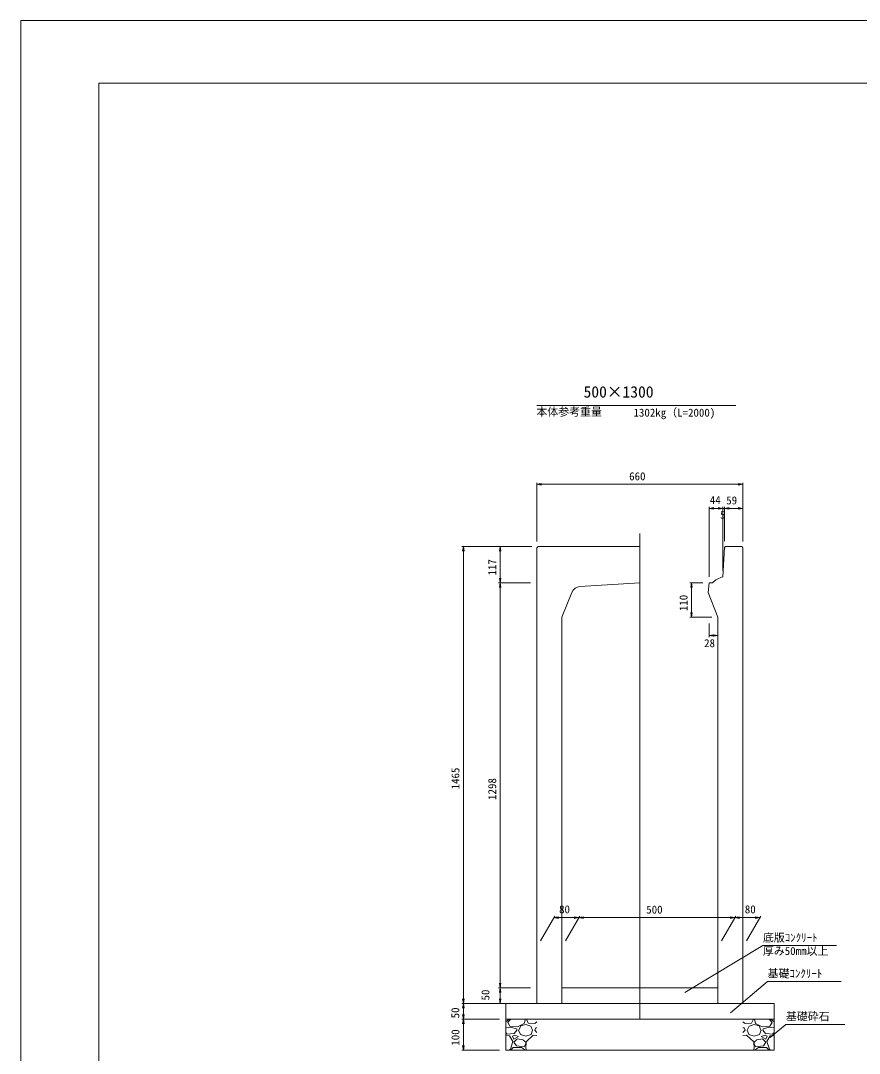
# Model space of a CAD drawing. Units: millimetres, scale not verified. Extents: x 0 to 84100, y 0 to 59400.
# Drawn here: x 0 to 26867, y 26296 to 59400 of the extents above; entities that cross this region are included whole.
import ezdxf
from ezdxf.enums import TextEntityAlignment as Align

# ---------------------------------------------------------------- set-up
doc = ezdxf.new("R2010")
doc.units = ezdxf.units.MM
doc.header["$LTSCALE"] = 100
for name, color, linetype, lineweight in [('0_2', 7, 'Continuous', 9), ('D-STR-DIM（寸法）', 7, 'Continuous', 18), ('D-STR-HTXT（旗揚げ）', 4, 'Continuous', 18), ('D-STR-STRn（構造物）', 7, 'Continuous', 18), ('D-STR（構造物外形線）', 1, 'Continuous', 18), ('D-TTL(外枠）', 2, 'Continuous', 18), ('DEFPOINTS_3', 8, 'Continuous', 18), ('作図レイヤ', 1, 'Continuous', 18)]:
    doc.layers.add(name, color=color, linetype=linetype, lineweight=lineweight)
doc.layers.add('D-STR-TXT（文字）', color=7, linetype='Continuous')
doc.styles.add('ＭＳ ゴシック', font='')
doc.styles.get('ＭＳ ゴシック').set_extended_font_data('MS Gothic')

msp = doc.modelspace()

# ---------------------------------------------------------------- linework, layer by layer
at = {"layer": '0_2'}
for p, q in [((16538.2, 44539.5), (16688.2, 44564.5)), ((16688.2, 44514.5), (16538.2, 44539.5)), ((22988.2, 44564.5), (23138.2, 44539.5)), ((23138.2, 44539.5), (22988.2, 44514.5)), ((22058.2, 43765.6), (22208.2, 43790.6)), ((22208.2, 43740.6), (22058.2, 43765.6)), ((22348.2, 43790.6), (22498.2, 43765.6)), ((22498.2, 43765.6), (22348.2, 43740.6)), ((22546.5, 43765.6), (22696.5, 43790.6)), ((22696.5, 43740.6), (22546.5, 43765.6)), ((22988.2, 43790.6), (23138.2, 43765.6)), ((23138.2, 43765.6), (22988.2, 43740.6)), ((14156.5, 42396.1), (14181.5, 42546.1)), ((14181.5, 42546.1), (14206.5, 42396.1)), ((15335.8, 42396.1), (15360.8, 42546.1)), ((15360.8, 42546.1), (15385.8, 42396.1)), ((15360.8, 41376.1), (15335.8, 41526.1)), ((15385.8, 41526.1), (15360.8, 41376.1)), ((15335.8, 41226.1), (15360.8, 41376.1)), ((15360.8, 41376.1), (15385.8, 41226.1)), ((21466, 41226.1), (21491, 41376.1)), ((21491, 41376.1), (21516, 41226.1)), ((21491, 40276.1), (21466, 40426.1)), ((21516, 40426.1), (21491, 40276.1)), ((22058.2, 39691.1), (22208.2, 39716.1)), ((22208.2, 39666.1), (22058.2, 39691.1)), ((22188.2, 39716.1), (22338.2, 39691.1)), ((22338.2, 39691.1), (22188.2, 39666.1)), ((17082.8, 30648.4), (17232.8, 30673.4)), ((17232.8, 30623.4), (17082.8, 30648.4)), ((17732.8, 30673.4), (17882.8, 30648.4)), ((17882.8, 30648.4), (17732.8, 30623.4)), ((17882.8, 30648.4), (18032.8, 30673.4)), ((18032.8, 30623.4), (17882.8, 30648.4)), ((22732.8, 30673.4), (22882.8, 30648.4)), ((22882.8, 30648.4), (22732.8, 30623.4)), ((22882.8, 30648.4), (23032.8, 30673.4)), ((23032.8, 30623.4), (22882.8, 30648.4)), ((23532.8, 30673.4), (23682.8, 30648.4)), ((23682.8, 30648.4), (23532.8, 30623.4)), ((15360.8, 28396.1), (15335.8, 28546.1)), ((15385.8, 28546.1), (15360.8, 28396.1)), ((15335.8, 28246.1), (15360.8, 28396.1)), ((15360.8, 28396.1), (15385.8, 28246.1)), ((14181.5, 27896.1), (14156.5, 28046.1)), ((14156.5, 27746.1), (14181.5, 27896.1)), ((14206.5, 28046.1), (14181.5, 27896.1)), ((14181.5, 27896.1), (14206.5, 27746.1)), ((15360.8, 27896.1), (15335.8, 28046.1)), ((15385.8, 28046.1), (15360.8, 27896.1)), ((14181.5, 27396.1), (14156.5, 27546.1)), ((14206.5, 27546.1), (14181.5, 27396.1)), ((14156.5, 27246.1), (14181.5, 27396.1)), ((14181.5, 27396.1), (14206.5, 27246.1)), ((14181.5, 26396.1), (14156.5, 26546.1)), ((14206.5, 26546.1), (14181.5, 26396.1))]:
    msp.add_line(p, q, dxfattribs=at)
at = {"layer": '0_2', "lineweight": 18}
for p, q in [((16538.2, 44539.5), (16558.2, 44539.5)), ((23138.2, 44539.5), (23118.2, 44539.5)), ((22058.2, 43765.6), (22078.2, 43765.6)), ((22498.2, 43765.6), (22478.2, 43765.6)), ((22546.5, 43765.6), (22566.5, 43765.6)), ((23138.2, 43765.6), (23118.2, 43765.6)), ((14181.5, 42546.1), (14181.5, 42526.1)), ((15360.8, 42546.1), (15360.8, 42526.1)), ((15360.8, 41376.1), (15360.8, 41396.1)), ((15360.8, 41376.1), (15360.8, 41356.1)), ((21491, 41376.1), (21491, 41356.1)), ((21491, 40276.1), (21491, 40296.1)), ((22058.2, 39691.1), (22078.2, 39691.1)), ((22338.2, 39691.1), (22318.2, 39691.1)), ((17082.8, 30648.4), (17102.8, 30648.4)), ((17882.8, 30648.4), (17862.8, 30648.4)), ((17882.8, 30648.4), (17902.8, 30648.4)), ((22882.8, 30648.4), (22862.8, 30648.4)), ((22882.8, 30648.4), (22902.8, 30648.4)), ((23682.8, 30648.4), (23662.8, 30648.4)), ((15360.8, 28396.1), (15360.8, 28416.1)), ((15360.8, 28396.1), (15360.8, 28376.1)), ((14181.5, 27896.1), (14181.5, 27916.1)), ((14181.5, 27896.1), (14181.5, 27876.1)), ((15360.8, 27896.1), (15360.8, 27916.1)), ((14181.5, 27396.1), (14181.5, 27416.1)), ((14181.5, 27396.1), (14181.5, 27376.1)), ((14181.5, 26396.1), (14181.5, 26416.1))]:
    msp.add_line(p, q, dxfattribs=at)
at = {"layer": 'D-STR-DIM（寸法）'}
for p, q in [((16538.2, 42706.1), (16538.2, 44589.5)), ((16558.2, 44539.5), (23118.2, 44539.5)), ((23138.2, 42706.1), (23138.2, 44589.5)), ((22058.2, 41576.1), (22058.2, 43815.6)), ((22078.2, 43765.6), (22478.2, 43765.6)), ((22498.2, 41773.5), (22498.2, 43815.6)), ((22546.5, 43765.6), (22498.2, 43765.6)), ((22546.5, 42716.1), (22546.5, 43815.6)), ((22566.5, 43765.6), (23118.2, 43765.6)), ((23138.2, 42706.1), (23138.2, 43815.6)), ((16378.2, 42546.1), (14131.5, 42546.1)), ((14181.5, 42526.1), (14181.5, 27916.1)), ((15360.8, 42526.1), (15360.8, 41396.1)), ((16338.2, 41376.1), (15310.8, 41376.1)), ((15360.8, 28416.1), (15360.8, 41356.1)), ((21858.2, 41376.1), (21441, 41376.1)), ((21491, 41356.1), (21491, 40296.1)), ((22138.2, 40276.1), (21441, 40276.1)), ((22058.2, 40076.1), (22058.2, 39641.1)), ((22338.2, 40076.1), (22338.2, 39641.1)), ((22078.2, 39691.1), (22318.2, 39691.1)), ((16653.7, 29905.1), (17111.7, 30698.4)), ((17862.8, 30648.4), (17102.8, 30648.4)), ((17453.7, 29905.1), (17911.7, 30698.4)), ((17902.8, 30648.4), (22862.8, 30648.4)), ((22453.7, 29905.1), (22911.7, 30698.4)), ((22902.8, 30648.4), (23662.8, 30648.4)), ((23253.7, 29905.1), (23711.7, 30698.4)), ((16338.2, 28396.1), (15310.8, 28396.1)), ((15360.8, 27916.1), (15360.8, 28376.1)), ((15338.2, 27896.1), (14131.5, 27896.1)), ((16338.2, 27896.1), (14131.5, 27896.1)), ((14181.5, 27876.1), (14181.5, 27416.1)), ((15338.2, 27396.1), (14131.5, 27396.1)), ((14181.5, 27376.1), (14181.5, 26416.1)), ((15338.2, 26396.1), (14131.5, 26396.1))]:
    msp.add_line(p, q, dxfattribs=at)
at = {"layer": 'D-STR-HTXT（旗揚げ）'}
for p, q in [((16531.6, 47062.1), (22909.9, 47062.1)), ((21275.2, 28242.2), (23778.2, 29748.9)), ((26138, 29748.9), (23778.2, 29748.9)), ((22739, 27598), (23930.7, 28599.3)), ((26290.5, 28599.3), (23930.7, 28599.3)), ((24006, 26798.9), (24514.4, 27225.1)), ((26400.7, 27225.1), (24514.4, 27225.1))]:
    msp.add_line(p, q, dxfattribs=at)
at = {"layer": 'D-STR-STRn（構造物）'}
for p, q in [((19838.2, 27396.1), (19838.2, 42955.2)), ((17338.2, 28396.1), (22338.2, 28396.1)), ((15538.2, 27896.1), (24138.2, 27896.1)), ((15538.2, 27896.1), (15538.2, 26396.1)), ((24138.2, 27896.1), (24138.2, 26396.1)), ((15538.2, 27396.1), (24138.2, 27396.1)), ((15538.2, 27309.1), (15650.8, 27396.1)), ((15600, 27285.7), (15699.3, 27396.1)), ((15671.9, 27165.1), (15601.9, 27285.1)), ((15919.3, 27147.7), (15669.3, 27167.7)), ((16130.4, 27254.9), (15920.4, 27144.9)), ((15959.7, 27035.6), (16019.7, 27175.6)), ((16020.1, 27175.6), (16180.1, 27225.6)), ((16170.3, 27395.6), (16130.3, 27255.6)), ((16179.6, 27225.6), (16339.6, 27165.6)), ((16204.4, 27396.1), (16258.3, 27268)), ((16259.4, 27265.1), (16469.4, 27255.1)), ((16340.1, 27165.3), (16400.1, 27035.3)), ((16470, 27256.4), (16538.2, 27309.1)), ((23206.4, 27256.4), (23138.2, 27309.1)), ((23417.1, 27265.1), (23207.1, 27255.1)), ((23336.3, 27165.3), (23276.3, 27035.3)), ((23496.8, 27225.6), (23336.8, 27165.6)), ((23472.1, 27396.1), (23418.1, 27268)), ((23656.4, 27175.6), (23496.4, 27225.6)), ((23506.1, 27395.6), (23546.1, 27255.6)), ((23546, 27254.9), (23756, 27144.9)), ((23716.7, 27035.6), (23656.7, 27175.6)), ((23757.1, 27147.7), (24007.1, 27167.7)), ((24076.5, 27285.7), (23977.1, 27396.1)), ((24004.5, 27165.1), (24074.5, 27285.1)), ((24138.2, 27309.1), (24025.6, 27396.1)), ((15690.8, 27134.5), (15538.2, 27118.4)), ((15579.6, 26918.9), (15538.2, 26964.1)), ((15660.2, 26854.6), (15538.2, 26864.8)), ((15809.3, 26936.2), (15579.3, 26916.2)), ((15772.1, 26676.2), (15662.1, 26856.2)), ((15889.6, 27086.2), (15689.6, 27136.2)), ((15759.6, 26845.7), (15799.6, 26745.7)), ((15829.8, 26875.3), (15759.8, 26845.3)), ((15799.6, 26745.9), (15949.6, 26835.9)), ((15900, 27035.7), (15810, 26935.7)), ((15950.3, 26835.8), (15830.3, 26875.8)), ((15900.1, 27035), (15890.1, 27085)), ((15949.1, 27035.9), (16009.1, 26895.9)), ((16009.2, 26894.9), (16179.2, 26844.9)), ((16180.5, 26845), (16350.5, 26895)), ((16420.2, 26875.6), (16190.2, 26665.6)), ((16349.6, 26896.1), (16399.6, 27036.1)), ((16538.2, 26864.8), (16420.2, 26874.6)), ((16538.2, 26964.1), (16469.6, 27038.9)), ((16469.7, 27035.9), (16499.7, 27115.9)), ((16538.2, 27118.4), (16500.8, 27114.5)), ((23138.2, 27118.4), (23175.6, 27114.5)), ((23138.2, 26964.1), (23206.8, 27038.9)), ((23138.2, 26864.8), (23256.2, 26874.6)), ((23206.7, 27035.9), (23176.7, 27115.9)), ((23256.2, 26875.6), (23486.2, 26665.6)), ((23326.8, 26896.1), (23276.8, 27036.1)), ((23495.9, 26845), (23325.9, 26895)), ((23667.2, 26894.9), (23497.2, 26844.9)), ((23727.4, 27035.9), (23667.4, 26895.9)), ((23726.1, 26835.8), (23846.1, 26875.8)), ((23876.8, 26745.9), (23726.8, 26835.9)), ((23776.4, 27035), (23786.4, 27085)), ((23776.5, 27035.7), (23866.5, 26935.7)), ((23786.8, 27086.2), (23986.8, 27136.2)), ((23846.6, 26875.3), (23916.6, 26845.3)), ((23867.2, 26936.2), (24097.2, 26916.2)), ((23916.8, 26845.7), (23876.8, 26745.7)), ((23904.3, 26676.2), (24014.3, 26856.2)), ((23985.6, 27134.5), (24138.2, 27118.4)), ((24016.2, 26854.6), (24138.2, 26864.8)), ((24096.8, 26918.9), (24138.2, 26964.1)), ((15690.1, 26425.3), (15770.1, 26675.3)), ((15699.3, 26396.1), (15780, 26485.7)), ((15780, 26485.7), (16040, 26485.7)), ((15799.6, 26656), (15879.6, 26536)), ((15899.9, 26755.6), (15799.9, 26655.6)), ((15880.3, 26535.2), (16130.3, 26505.2)), ((16101.1, 26726.2), (15901.1, 26756.2)), ((16039.6, 26487.9), (16169.6, 26397.9)), ((16182, 26653.6), (16102, 26723.6)), ((16130.2, 26505.8), (16180.2, 26595.8)), ((16189.5, 26666.1), (16179.5, 26456.1)), ((16180, 26595.7), (16180, 26655.7)), ((23486.9, 26666.1), (23496.9, 26456.1)), ((23494.4, 26653.6), (23574.4, 26723.6)), ((23546.2, 26505.8), (23496.2, 26595.8)), ((23496.5, 26595.7), (23496.5, 26655.7)), ((23636.8, 26487.9), (23506.8, 26397.9)), ((23796.2, 26535.2), (23546.2, 26505.2)), ((23575.3, 26726.2), (23775.3, 26756.2)), ((23896.5, 26485.7), (23636.5, 26485.7)), ((23776.5, 26755.6), (23876.5, 26655.6)), ((23876.8, 26656), (23796.8, 26536)), ((23977.1, 26396.1), (23896.5, 26485.7)), ((23986.4, 26425.3), (23906.4, 26675.3)), ((15538.2, 26396.1), (24138.2, 26396.1)), ((15650.8, 26396.1), (15690, 26426.4)), ((16178.3, 26458), (16204.4, 26396.1)), ((23498.1, 26458), (23472.1, 26396.1)), ((24025.6, 26396.1), (23986.4, 26426.4))]:
    msp.add_line(p, q, dxfattribs=at)
at = {"layer": 'D-STR（構造物外形線）'}
for p, q in [((16578.2, 42546.1), (16538.2, 42506.1)), ((16538.2, 42506.1), (16538.2, 27896.1)), ((19838.2, 42546.1), (16578.2, 42546.1)), ((22498.2, 41573.5), (22546.7, 42516.1)), ((22578.2, 42546.1), (22546.7, 42516.1)), ((22578.2, 42546.1), (23098.2, 42546.1)), ((23098.2, 42546.1), (23138.2, 42506.1)), ((23138.2, 42506.1), (23138.2, 27896.1)), ((17338.2, 40276.1), (17656.9, 41072.8)), ((19838.2, 41376.1), (17917.5, 41260.8)), ((22019.5, 41072.8), (22058.2, 41376.1)), ((22338.2, 40276.1), (22019.5, 41072.8)), ((22058.2, 41376.1), (22158.2, 41376.1)), ((17338.2, 40276.1), (17338.2, 27896.1)), ((22338.2, 40276.1), (22338.2, 27896.1)), ((17338.2, 27896.1), (16538.2, 27896.1)), ((22338.2, 27896.1), (23138.2, 27896.1))]:
    msp.add_line(p, q, dxfattribs=at)
for centre, radius, start, end in [((22717.5, 40804.1), 800, 105.91092, 134.35825), ((17935.4, 40961.4), 300, 93.43363, 158.19859)]:
    msp.add_arc(centre, radius, start, end, dxfattribs=at)
at = {"layer": 'D-TTL(外枠）'}
for p, q in [((2500, 57400), (82000, 57400)), ((2500, 2000), (2500, 57400))]:
    msp.add_line(p, q, dxfattribs=at)
at = {"layer": 'DEFPOINTS_3'}
for p, q in [((0, 0), (0, 59400)), ((0, 59400), (84100, 59400))]:
    msp.add_line(p, q, dxfattribs=at)
at = {"layer": '作図レイヤ'}
msp.add_line((17238.2, 27896.1), (16538.2, 27896.1), dxfattribs=at)

# ---------------------------------------------------------------- texts
at = {"layer": 'D-STR-DIM（寸法）', "style": 'ＭＳ ゴシック'}
for s, p in [('660', (19493.5, 44589.5)), ('44', (22078, 43828.7)), ('59', (22603.4, 43816.7)), ('5', (22408.1, 43357.3)), ('28', (21894.8, 39239.7)), ('80', (17247.9, 30706.7)), ('500', (20040.8, 30698.4)), ('80', (23198.6, 30707))]:
    msp.add_text(s, height=256.6, dxfattribs=at).set_placement(p, align=Align.BOTTOM_LEFT)
for s, p in [('117', (15310.8, 41612.9)), ('110', (21441, 40471.6)), ('1465', (14131.5, 34757.4)), ('1298', (15310.8, 34420.6)), ('50', (15093.3, 27991)), ('50', (14127.5, 27417.8)), ('100', (14131.5, 26541.6))]:
    msp.add_text(s, height=256.6, rotation=90, dxfattribs=at).set_placement(p, align=Align.BOTTOM_LEFT)
at = {"layer": 'D-STR-TXT（文字）', "style": 'ＭＳ ゴシック'}
for s, height, p in [('500×1300', 366.6, (18031.8, 47207)), ('本体参考重量', 256.6, (16520.8, 46655.4)), ('1302kg（L=2000)', 256.6, (19632.8, 46629.1)), ('底版ｺﾝｸﾘｰﾄ', 256.6, (23778.2, 29798.9)), ('厚み50mm以上', 256.6, (23778.2, 29371.7)), ('基礎ｺﾝｸﾘｰﾄ', 256.6, (23930.7, 28649.3)), ('基礎砕石', 256.6, (24514.4, 27275.1))]:
    msp.add_text(s, height=height, dxfattribs=at).set_placement(p, align=Align.BOTTOM_LEFT)

doc.saveas('drawing.dxf')
